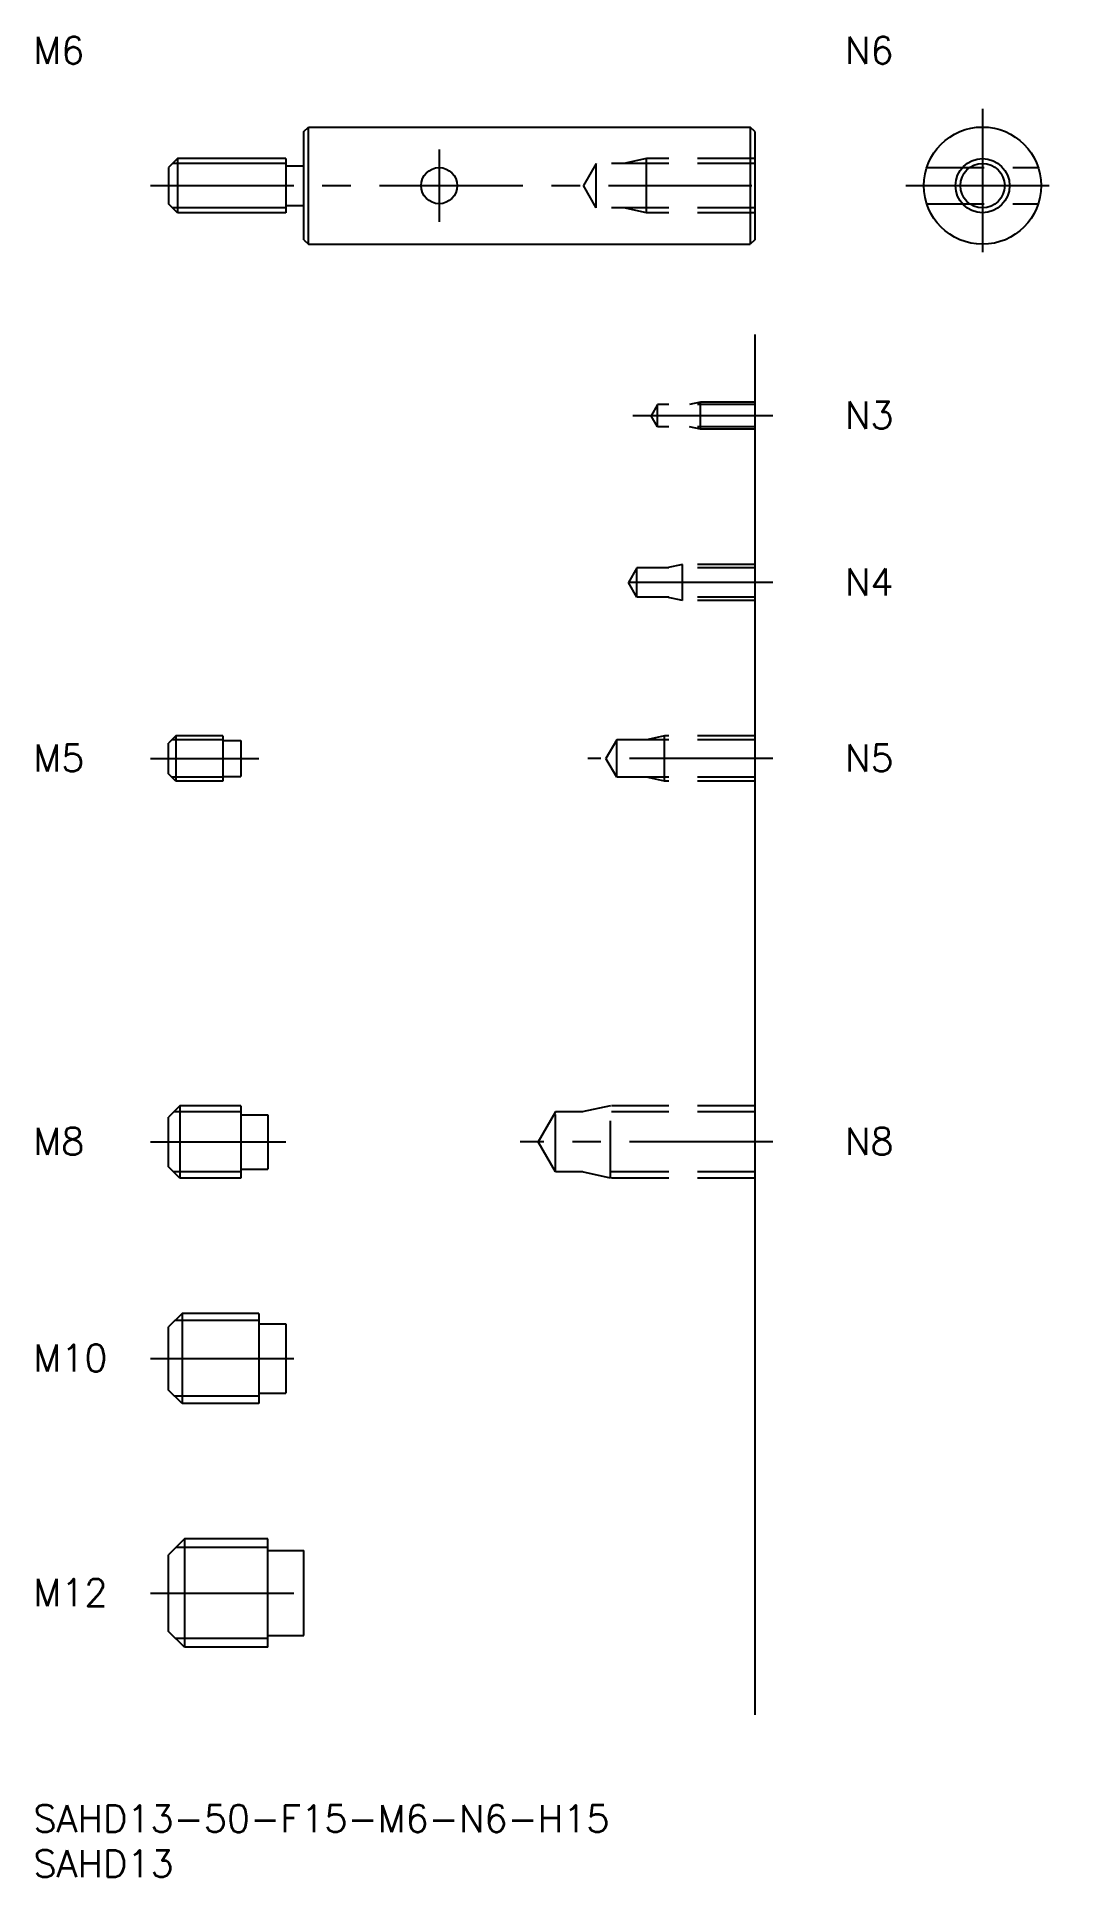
# Model space of a CAD drawing. Extents: x 0 to 114, y -8 to 196.
import ezdxf

# ---------------------------------------------------------------- set-up
doc = ezdxf.new("R2010")
doc.units = 0
doc.header["$LTSCALE"] = 0.5
doc.linetypes.add('CENTER', pattern=[50.8, 31.75, -6.35, 6.35, -6.35])
doc.linetypes.add('DASHED', pattern=[19.05, 12.7, -6.35])
for name, color, linetype in [('MSM_CENTER', 1, 'CENTER'), ('MSM_CONTINUOUS', 7, 'CONTINUOUS'), ('MSM_DASHED', 4, 'DASHED'), ('MSM_NARROW', 5, 'CONTINUOUS'), ('MSM_PART_NUMBER', 7, 'CONTINUOUS')]:
    doc.layers.add(name, color=color, linetype=linetype)
doc.styles.get("Standard").update_dxf_attribs({"font": 'txt.shx', "height": 1, "bigfont": 'bigfont.shx'})

# ---------------------------------------------------------------- blocks, each defined once
blk = doc.blocks.new('*U12')
at = {"layer": 'MSM_PART_NUMBER'}
blk.add_text('SAHD13-50-F15-M6-N6-H15', height=3, dxfattribs=at).set_placement((0, -3))
blk = doc.blocks.new('*U13')
at = {"layer": 'MSM_PART_NUMBER'}
blk.add_text('SAHD13', height=3, dxfattribs=at).set_placement((0, -8))
blk = doc.blocks.new('*U14')
at = {"layer": 'MSM_PART_NUMBER'}
blk.add_text('N8', height=3, dxfattribs=at).set_placement((90, 72.06))
blk = doc.blocks.new('*U15')
at = {"layer": 'MSM_PART_NUMBER'}
blk.add_text('N5', height=3, dxfattribs=at).set_placement((90, 114.56))
blk = doc.blocks.new('*U16')
at = {"layer": 'MSM_PART_NUMBER'}
blk.add_text('N4', height=3, dxfattribs=at).set_placement((90, 134.06))
blk = doc.blocks.new('*U17')
at = {"layer": 'MSM_PART_NUMBER'}
blk.add_text('M12', height=3, dxfattribs=at).set_placement((0, 22.06))
blk = doc.blocks.new('*U18')
at = {"layer": 'MSM_PART_NUMBER'}
blk.add_text('M10', height=3, dxfattribs=at).set_placement((0, 48.06))
blk = doc.blocks.new('*U19')
at = {"layer": 'MSM_PART_NUMBER'}
blk.add_text('M8', height=3, dxfattribs=at).set_placement((0, 72.06))
blk = doc.blocks.new('*U20')
at = {"layer": 'MSM_PART_NUMBER'}
blk.add_text('M6', height=3, dxfattribs=at).set_placement((0, 193))
blk = doc.blocks.new('*U21')
at = {"layer": 'MSM_PART_NUMBER'}
blk.add_text('N6', height=3, rotation=360, dxfattribs=at).set_placement((90, 193))
blk = doc.blocks.new('*U22')
at = {"layer": 'MSM_PART_NUMBER'}
blk.add_text('N3', height=3, dxfattribs=at).set_placement((90, 152.56))
blk = doc.blocks.new('*U23')
at = {"layer": 'MSM_PART_NUMBER'}
blk.add_text('M5', height=3, dxfattribs=at).set_placement((0, 114.56))

msp = doc.modelspace()

# ---------------------------------------------------------------- linework, layer by layer
at = {"layer": 'MSM_CENTER'}
for p, q in [((105.26, 188), (105.26, 171)), ((45, 183.5), (45, 175.5)), ((13, 179.5), (82, 179.5)), ((96.76, 179.5), (113.76, 179.5)), ((82, 154), (66.5, 154)), ((82, 135.5), (64, 135.5)), ((13, 116), (25, 116)), ((82, 116), (61.5, 116)), ((13, 73.5), (28, 73.5)), ((82, 73.5), (54, 73.5)), ((13, 49.5), (30, 49.5)), ((13, 23.5), (32, 23.5))]:
    msp.add_line(p, q, dxfattribs=at)
at = {"layer": 'MSM_CONTINUOUS'}
for p, q in [((30, 185.5), (30.5, 186)), ((30.5, 186), (79.5, 186)), ((30.5, 173), (30.5, 186)), ((80, 185.5), (79.5, 186)), ((79.5, 186), (79.5, 173)), ((30, 173.5), (30, 185.5)), ((80, 185.5), (80, 173.5)), ((16, 182.5), (15, 181.5)), ((28, 182.5), (16, 182.5)), ((16, 182.5), (16, 176.5)), ((28, 182.5), (28, 176.5)), ((28, 181.7), (30, 181.7)), ((15, 181.5), (15, 177.5)), ((16, 176.5), (15, 177.5)), ((28, 176.5), (16, 176.5)), ((28, 177.3), (30, 177.3)), ((30, 173.5), (30.5, 173)), ((80, 173.5), (79.5, 173)), ((30.5, 173), (79.5, 173)), ((80, 163), (80, 10)), ((15.8, 118.5), (15, 117.7)), ((21, 118.5), (15.8, 118.5)), ((15.8, 118.5), (15.8, 113.5)), ((21, 118.5), (21, 113.5)), ((15, 114.3), (15, 117.7)), ((21, 118), (23, 118)), ((23, 118), (23, 114)), ((15.8, 113.5), (15, 114.3)), ((21, 113.5), (15.8, 113.5)), ((21, 114), (23, 114)), ((16.25, 77.5), (15, 76.25)), ((15, 70.75), (15, 76.25)), ((23, 77.5), (16.25, 77.5)), ((16.25, 77.5), (16.25, 69.5)), ((23, 77.5), (23, 69.5)), ((23, 76.5), (26, 76.5)), ((26, 76.5), (26, 70.5)), ((16.25, 69.5), (15, 70.75)), ((23, 69.5), (16.25, 69.5)), ((23, 70.5), (26, 70.5)), ((16.5, 54.5), (15, 53)), ((25, 54.5), (16.5, 54.5)), ((16.5, 54.5), (16.5, 44.5)), ((25, 54.5), (25, 44.5)), ((25, 53.35), (28, 53.35)), ((28, 53.35), (28, 45.65)), ((15, 46), (15, 53)), ((16.5, 44.5), (15, 46)), ((25, 45.65), (28, 45.65)), ((25, 44.5), (16.5, 44.5)), ((16.75, 29.5), (15, 27.75)), ((26, 29.5), (16.75, 29.5)), ((16.75, 29.5), (16.75, 17.5)), ((26, 17.5), (26, 29.5)), ((15, 19.25), (15, 27.75)), ((26, 28.2), (30, 28.2)), ((30, 18.8), (30, 28.2)), ((16.75, 17.5), (15, 19.25)), ((26, 18.8), (30, 18.8)), ((26, 17.5), (16.75, 17.5))]:
    msp.add_line(p, q, dxfattribs=at)
for centre, radius in [((105.26, 179.5), 6.5), ((105.26, 179.5), 2.46), ((45, 179.5), 2)]:
    msp.add_circle(centre, radius, dxfattribs=at)
at = {"layer": 'MSM_DASHED'}
for p, q in [((62.42, 181.96), (61, 179.5)), ((80, 181.96), (62.42, 181.96)), ((62.42, 177.04), (62.42, 181.96)), ((68, 182.5), (65.5, 181.96)), ((80, 182.5), (68, 182.5)), ((68, 176.5), (68, 182.5)), ((99.08, 181.5), (111.45, 181.5)), ((62.42, 177.04), (61, 179.5)), ((99.08, 177.5), (111.45, 177.5)), ((80, 177.04), (62.42, 177.04)), ((68, 176.5), (65.5, 177.04)), ((80, 176.5), (68, 176.5)), ((69.21, 155.23), (68.5, 154)), ((80, 155.23), (69.21, 155.23)), ((69.21, 152.77), (69.21, 155.23)), ((74, 155.5), (72.75, 155.23)), ((80, 155.5), (74, 155.5)), ((74, 152.5), (74, 155.5)), ((69.21, 152.77), (68.5, 154)), ((80, 152.77), (69.21, 152.77)), ((74, 152.5), (72.75, 152.77)), ((80, 152.5), (74, 152.5)), ((66.94, 137.12), (66, 135.5)), ((80, 137.12), (66.94, 137.12)), ((66.94, 133.88), (66.94, 137.12)), ((72, 137.5), (70.25, 137.12)), ((80, 137.5), (72, 137.5)), ((72, 133.5), (72, 137.5)), ((66.94, 133.88), (66, 135.5)), ((80, 133.88), (66.94, 133.88)), ((72, 133.5), (70.25, 133.88)), ((80, 133.5), (72, 133.5)), ((70, 118.5), (68, 118.07)), ((80, 118.5), (70, 118.5)), ((70, 113.5), (70, 118.5)), ((64.69, 118.07), (63.5, 116)), ((80, 118.07), (64.69, 118.07)), ((64.69, 113.93), (64.69, 118.07)), ((64.69, 113.93), (63.5, 116)), ((80, 113.93), (64.69, 113.93)), ((70, 113.5), (68, 113.93)), ((80, 113.5), (70, 113.5)), ((57.92, 76.82), (56, 73.5)), ((57.92, 70.18), (57.92, 76.82)), ((80, 76.82), (57.92, 76.82)), ((64, 77.5), (60.87, 76.82)), ((64, 69.5), (64, 77.5)), ((80, 77.5), (64, 77.5)), ((57.92, 70.18), (56, 73.5)), ((80, 70.18), (57.92, 70.18)), ((64, 69.5), (60.87, 70.18)), ((80, 69.5), (64, 69.5))]:
    msp.add_line(p, q, dxfattribs=at)
at = {"layer": 'MSM_NARROW'}
for p, q in [((28, 181.96), (15.46, 181.96)), ((28, 177.04), (15.46, 177.04)), ((21, 118.07), (15.37, 118.07)), ((21, 113.93), (15.37, 113.93)), ((23, 76.82), (15.57, 76.82)), ((23, 70.18), (15.57, 70.18)), ((25, 53.69), (15.69, 53.69)), ((25, 45.31), (15.69, 45.31)), ((26, 28.55), (15.8, 28.55)), ((26, 18.45), (15.8, 18.45))]:
    msp.add_line(p, q, dxfattribs=at)
msp.add_circle((105.26, 179.5), 3, dxfattribs=at)

# ---------------------------------------------------------------- block references
at = {"layer": 'MSM_CONTINUOUS'}
for name in ['*U20', '*U21', '*U22', '*U16', '*U23', '*U15', '*U19', '*U14', '*U18', '*U17', '*U12', '*U13']:
    msp.add_blockref(name, (0, 0), dxfattribs=at)

doc.saveas('drawing.dxf')
